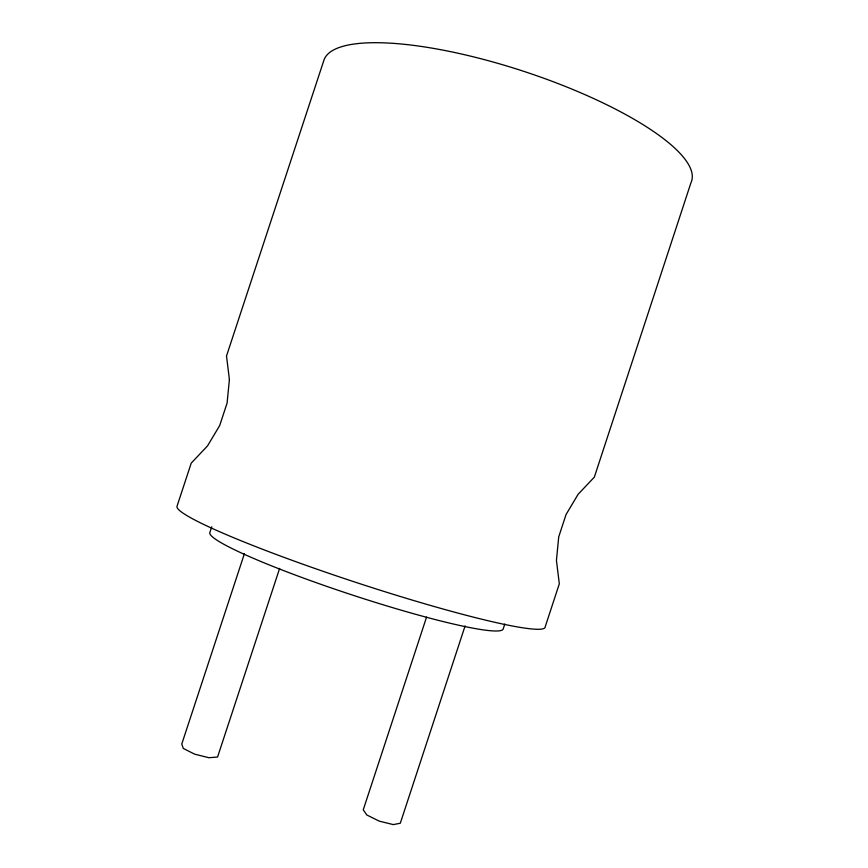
<?xml version="1.0" encoding="UTF-8"?>
<svg xmlns="http://www.w3.org/2000/svg" width="868" height="868" viewBox="0 0 868 868"><rect width="100%" height="100%" fill="white"/><g stroke="black" fill="none" stroke-linecap="round" stroke-linejoin="round"><path stroke-width="1.3" d="M211.77 526.778L209.731 532.963A154.417 14.854 18.2 0 0 354.177 595.622A154.417 14.854 18.2 0 0 503.19 628.942L504.807 624.027M244.451 553.578L181.759 744.06L183.311 748.444L194.584 754.14L208.884 757.721L217.564 757.037L279.637 568.399M426.568 617.105L363.247 809.811L366.839 814.998L379.338 821.171L393.302 824.6L400.3 823.233L465.096 625.926M229.402 379.544L227.09 403.077L219.702 425.526L207.561 445.848L191.231 463.121L177.007 506.283A193.759 16.438 18.2 0 0 358.864 583.361A193.759 16.438 18.2 0 0 545.212 626.794L559.317 583.817L556.431 560.348L558.721 536.891L566.055 514.529L578.11 494.304L594.33 477.14L690.993 182.649A193.521 51.906 18.2 0 0 526.865 72.359A193.521 51.906 18.2 0 0 323.916 60.228L226.505 355.988L229.402 379.544"/></g></svg>
